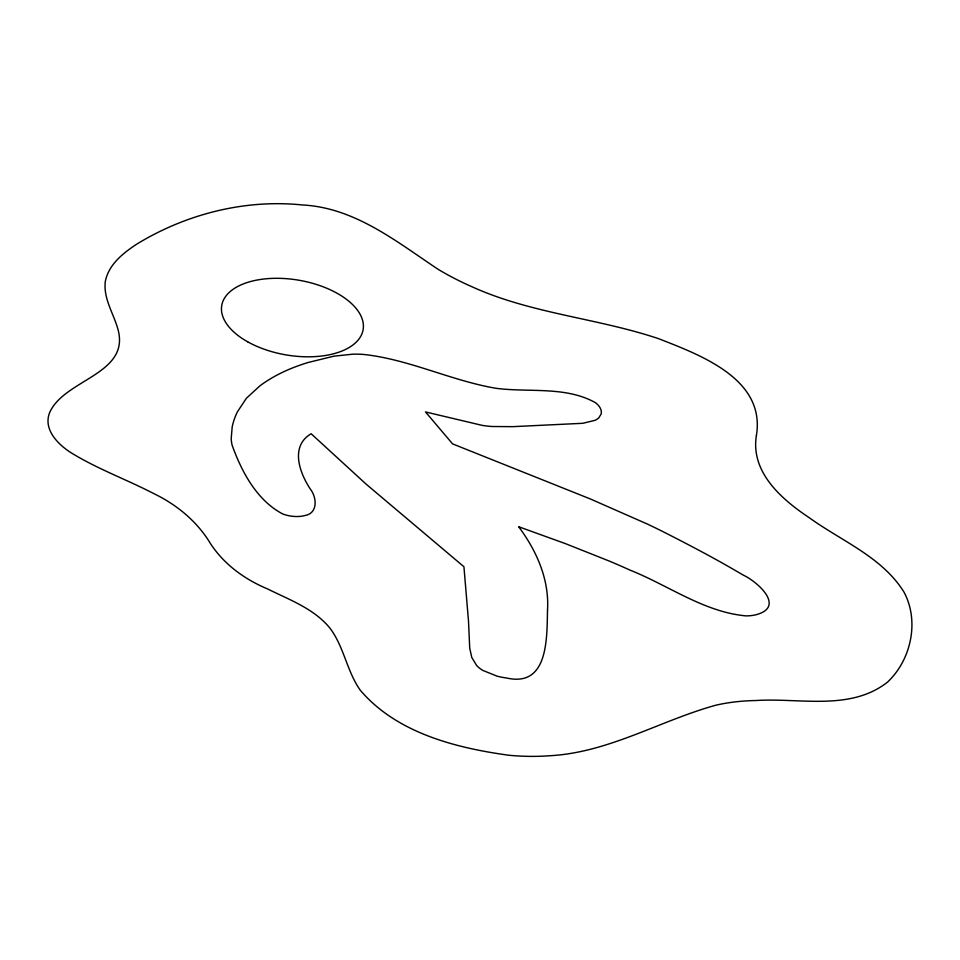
<?xml version="1.0" encoding="UTF-8"?>
<svg xmlns="http://www.w3.org/2000/svg" width="960" height="960" viewBox="0 0 960 960"><rect width="100%" height="100%" fill="white"/><g stroke="black" fill="none" stroke-linecap="round" stroke-linejoin="round"><path stroke-width="1.44" d="M547.524 610.02C546.804 637.152 548.808 687.708 506.532 677.988A39.468 20.856 9.7 0 1 497.028 676.14L482.844 670.416A29.808 15.756 9.7 0 1 476.652 665.508L471.78 657.48L469.716 648.096L468.504 621.096L463.932 566.736L366.18 484.188L311.124 433.728C289.86 446.28 299.532 472.704 310.224 488.928C316.932 497.304 318.156 513.36 304.824 515.556A22.056 11.652 9.7 0 1 291.036 516.108A21.456 11.34 9.7 0 1 282.78 513.984C256.86 500.424 241.536 471.66 232.044 444.948A130.092 68.748 9.7 0 1 231.204 438.672L232.176 427.008A217.152 114.756 9.7 0 1 237.42 411.816L246.396 398.256L259.872 385.884A216.252 114.276 9.7 0 1 281.616 372.756A206.244 108.984 9.7 0 1 308.256 362.46L333.852 356.184L352.92 354.168A65.412 34.56 9.7 0 1 363.84 354.468C409.26 359.412 451.164 380.7 495.936 388.284C528.876 392.652 565.632 385.884 595.596 402.768A25.92 13.692 9.7 0 1 600.012 407.664A26.412 13.956 9.7 0 1 601.128 414.06L598.608 418.14L595.404 420.228L582.9 423.288L512.832 426.66L491.916 426.504A58.404 30.864 9.7 0 1 482.196 425.376L425.508 411.936L452.58 443.88L590.328 498.948L647.532 524.136A636.996 336.612 9.7 0 1 662.376 531.336C689.64 545.172 716.772 559.38 743.052 575.016C757.368 581.52 785.892 606.876 756.12 614.712A29.604 15.648 9.7 0 1 746.148 615.9C704.148 612.132 668.736 585.564 630.408 570.276A611.52 323.148 9.7 0 0 609.192 561.024L565.176 543.54L518.652 526.74C536.64 550.788 549.384 579.516 547.524 610.02M756.396 435.528C750.348 472.5 781.992 499.584 809.544 517.92C841.836 541.224 882.312 557.088 904.032 592.164C919.608 621.264 911.124 660.084 887.388 682.236C850.152 711.348 799.524 697.668 756.012 700.524A136.62 72.192 9.7 0 0 715.896 705.192C659.904 720.624 608.424 752.808 549.132 755.772A137.76 72.792 9.7 0 1 508.692 755.232C455.304 747.852 396.588 732.876 360.276 690.216C346.788 671.196 344.052 646.752 329.916 628.104C313.98 608.616 289.476 599.832 267.6 588.948C243.588 578.916 222.036 562.968 208.512 540.432C195.12 519.72 175.464 503.976 153.348 493.38C126.048 479.244 96.876 468.768 70.704 452.496C57.744 444.228 42.948 429.216 49.68 412.512C64.536 378.96 131.22 374.28 117.72 328.488C113.268 313.056 103.344 298.392 105.264 281.736C108.48 264.564 123.216 253.008 137.004 243.972C186.096 214.068 244.86 199.044 302.268 204.948C354.708 207.624 396.252 241.464 437.988 269.22A216.048 114.168 9.7 0 0 472.32 286.908C531.6 313.776 597.588 318.144 658.836 338.76C700.488 355.128 765.792 379.008 756.396 435.528M247.62 341.772A71.724 37.896 9.7 0 0 362.508 332.208A71.724 37.896 9.7 0 0 267.168 278.688A71.724 37.896 9.7 0 0 247.62 341.772"/></g></svg>
